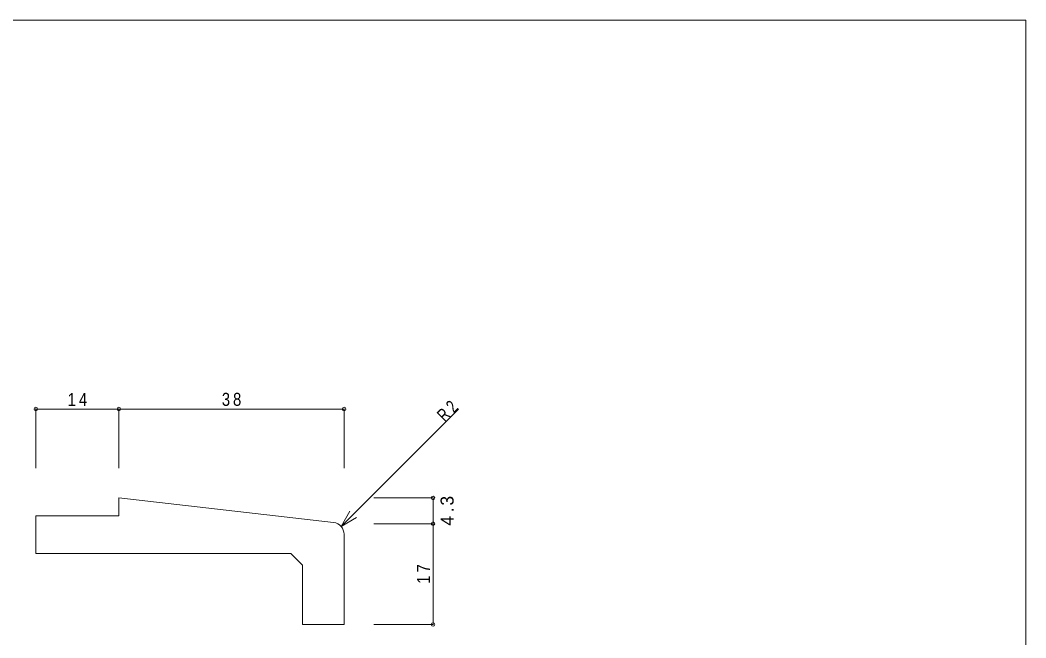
# Model space of a CAD drawing. Units: millimetres at full size, sheet at 1:1. Extents: x -141 to 141, y -98 to 98.
# Drawn here: x -28.6 to 141, y -6.7 to 97.5 of the extents above; entities that cross this region are included whole.
import ezdxf

# ---------------------------------------------------------------- set-up
doc = ezdxf.new("R2010")
doc.units = ezdxf.units.MM
doc.header["$PDMODE"] = 32
doc.header["$PDSIZE"] = 0.6
for name, color, linetype, lineweight in [('0-0_ＫＢ製品', 2, 'Continuous', 9), ('0-3_寸法', 4, 'Continuous', 9), ('0-4_引出線字', 4, 'Continuous', 9), ('F-0_図面枠', 5, 'Continuous', 9)]:
    doc.layers.add(name, color=color, linetype=linetype, lineweight=lineweight)
doc.layers.add('0-5_文字', color=7, linetype='Continuous')
doc.styles.add('HGｺﾞｼｯｸM', font='')
doc.styles.get('HGｺﾞｼｯｸM').set_extended_font_data('HGｺﾞｼｯｸM')

msp = doc.modelspace()

# ---------------------------------------------------------------- linework, layer by layer
at = {"layer": '0-0_ＫＢ製品'}
for p, q in [((-12, 16.921), (-12, 13.921)), ((24.227, 12.781), (-12, 16.921)), ((-12, 13.921), (-26, 13.921)), ((-26, 13.921), (-26, 7.579)), ((26, 10.794), (26, -4.421)), ((-26, 7.579), (17, 7.579)), ((17, 7.579), (19, 5.579)), ((19, -4.421), (19, 5.579)), ((19, -4.421), (26, -4.421))]:
    msp.add_line(p, q, dxfattribs=at)
msp.add_arc((24, 10.794), 2, 360, 83.4802, dxfattribs=at)
at = {"layer": '0-3_寸法'}
for p, q in [((-26, 31.921), (-12, 31.921)), ((-26, 31.921), (-26, 21.921)), ((-12, 31.921), (-12, 21.921)), ((-12, 31.921), (26, 31.921)), ((26, 31.921), (26, 21.921)), ((41, 16.921), (31, 16.921)), ((41, 12.579), (41, 16.921)), ((41, 12.579), (31, 12.579)), ((41, -4.421), (41, 12.579)), ((41, -4.421), (31, -4.421))]:
    msp.add_line(p, q, dxfattribs=at)
for p in [(-26, 31.921), (-12, 31.921), (26, 31.921), (41, 16.921), (41, 12.579), (41, -4.421)]:
    msp.add_point(p, dxfattribs=at)
at = {"layer": '0-4_引出線字'}
for q in [(45.288, 31.921), (26.992, 14.724), (28.09, 13.626)]:
    msp.add_line((25.492, 12.126), q, dxfattribs=at)
at = {"layer": 'F-0_図面枠'}
for p, q in [((-141, 97.5), (141, 97.5)), ((141, 97.5), (141, -97.5))]:
    msp.add_line(p, q, dxfattribs=at)

# ---------------------------------------------------------------- texts
at = {"layer": '0-3_寸法', "color": 7, "char_height": 2.199, "attachment_point": 7, "style": 'HGｺﾞｼｯｸM'}
for s, insert in [('\\T1.36;\\W0.85;14', (-20.625, 32.421)), ('\\T1.36;\\W0.85;38', (5.375, 32.421))]:
    msp.add_mtext(s, dxfattribs=dict(at, insert=insert))
at = {"layer": '0-3_寸法', "color": 7, "char_height": 2.199, "attachment_point": 7, "rotation": 90, "style": 'HGｺﾞｼｯｸM'}
for s, insert in [('\\T1.38;4.3', (44.5, 12.25)), ('\\T1.36;\\W0.85;17', (40.5, 2.454))]:
    msp.add_mtext(s, dxfattribs=dict(at, insert=insert))
at = {"layer": '0-5_文字', "insert": (42.99, 29.623), "char_height": 2.199, "attachment_point": 7, "rotation": 45, "style": 'HGｺﾞｼｯｸM'}
msp.add_mtext('\\T1.36;\\W0.75;R2', dxfattribs=at)

doc.saveas('drawing.dxf')
